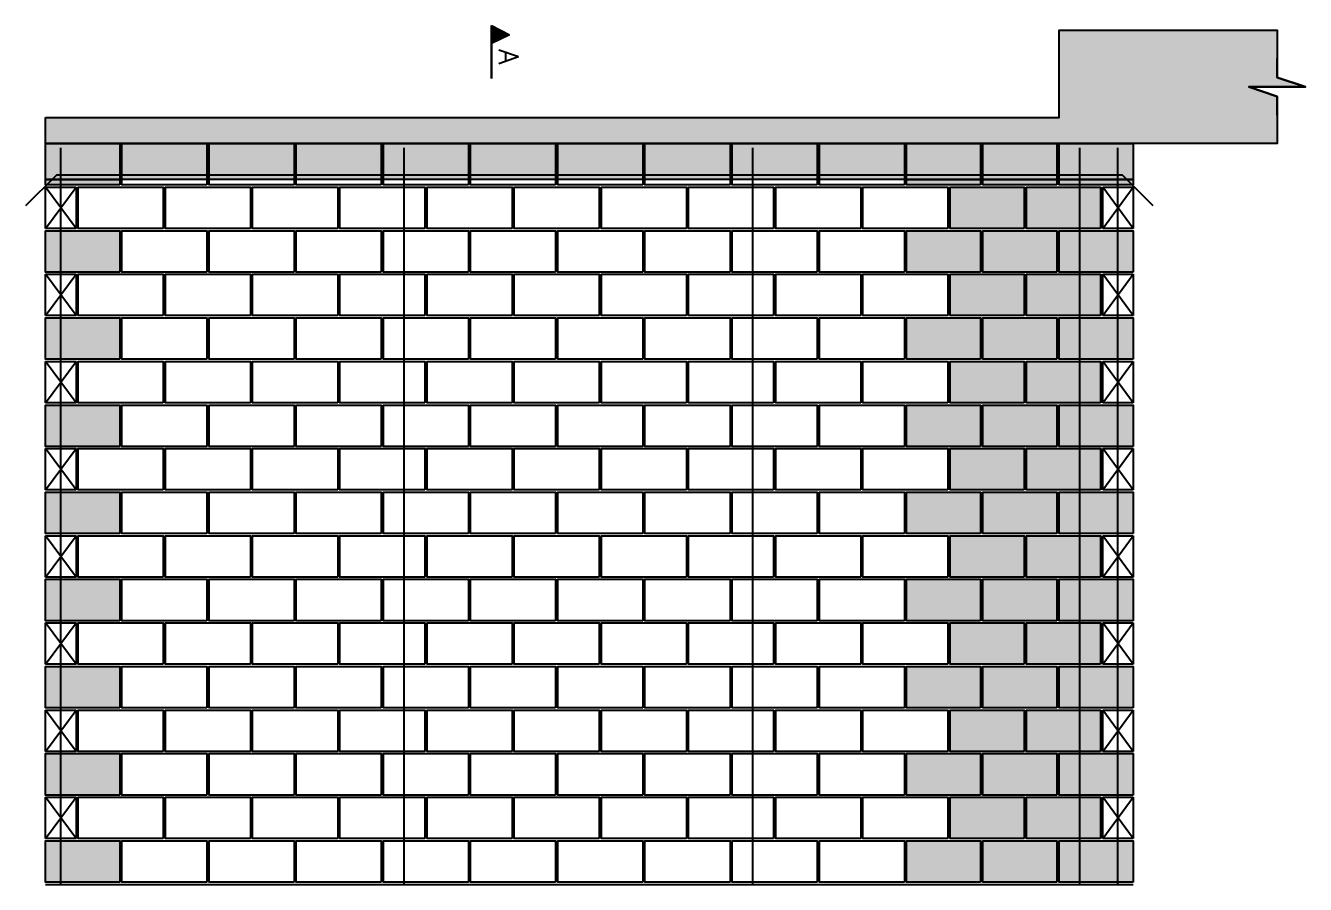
# Model space of a CAD drawing. Extents: x -1.9 to 86, y -1.5 to 61.
# Drawn here: x 6.9 to 18.65, y 11.42 to 19.3 of the extents above; entities that cross this region are included whole.
import ezdxf

# ---------------------------------------------------------------- set-up
doc = ezdxf.new("R2010")
doc.units = 0
doc.header["$MEASUREMENT"] = 0
for name, color, linetype in [('PENA_01', 1, 'CONTINUOUS'), ('PENA_02', 2, 'CONTINUOUS'), ('PENA_03', 3, 'CONTINUOUS'), ('PENA_05', 5, 'CONTINUOUS'), ('PENA_09', 254, 'CONTINUOUS'), ('PENA_11', 252, 'CONTINUOUS'), ('PENA_21', 100, 'CONTINUOUS')]:
    doc.layers.add(name, color=color, linetype=linetype)
doc.styles.get("Standard").update_dxf_attribs({"font": 'ROMANS.SHX'})

msp = doc.modelspace()

# ---------------------------------------------------------------- linework, layer by layer
at = {"layer": 'PENA_01', "linetype": 'Continuous'}
for p, q in [((7.768, 17.889), (7.088, 17.889)), ((8.568, 17.889), (7.788, 17.889)), ((9.368, 17.889), (8.588, 17.889)), ((10.168, 17.889), (9.388, 17.889)), ((10.968, 17.889), (10.188, 17.889)), ((11.768, 17.889), (10.988, 17.889)), ((12.568, 17.889), (11.788, 17.889)), ((13.368, 17.889), (12.588, 17.889)), ((14.168, 17.889), (13.388, 17.889)), ((14.968, 17.889), (14.188, 17.889)), ((15.668, 17.889), (14.988, 17.889)), ((16.368, 17.889), (15.688, 17.889)), ((17.068, 17.889), (16.388, 17.889))]:
    msp.add_line(p, q, dxfattribs=at)
at = {"layer": 'PENA_02', "linetype": 'Continuous'}
for p, q in [((7.088, 17.439), (7.088, 17.819)), ((7.088, 17.819), (7.368, 17.819)), ((7.368, 17.819), (7.368, 17.439)), ((16.788, 17.439), (16.788, 17.819)), ((16.788, 17.819), (17.068, 17.819)), ((17.068, 17.819), (17.068, 17.439)), ((7.368, 17.439), (7.088, 17.439)), ((17.068, 17.439), (16.788, 17.439)), ((7.088, 16.639), (7.088, 17.019)), ((7.088, 17.019), (7.368, 17.019)), ((7.368, 17.019), (7.368, 16.639)), ((16.788, 16.639), (16.788, 17.019)), ((16.788, 17.019), (17.068, 17.019)), ((17.068, 17.019), (17.068, 16.639)), ((7.368, 16.639), (7.088, 16.639)), ((17.068, 16.639), (16.788, 16.639)), ((7.088, 15.839), (7.088, 16.219)), ((7.088, 16.219), (7.368, 16.219)), ((7.368, 16.219), (7.368, 15.839)), ((16.788, 15.839), (16.788, 16.219)), ((16.788, 16.219), (17.068, 16.219)), ((17.068, 16.219), (17.068, 15.839)), ((7.368, 15.839), (7.088, 15.839)), ((17.068, 15.839), (16.788, 15.839)), ((7.088, 15.039), (7.088, 15.419)), ((7.088, 15.419), (7.368, 15.419)), ((7.368, 15.419), (7.368, 15.039)), ((16.788, 15.039), (16.788, 15.419)), ((16.788, 15.419), (17.068, 15.419)), ((17.068, 15.419), (17.068, 15.039)), ((7.368, 15.039), (7.088, 15.039)), ((17.068, 15.039), (16.788, 15.039)), ((7.088, 14.239), (7.088, 14.619)), ((7.088, 14.619), (7.368, 14.619)), ((7.368, 14.619), (7.368, 14.239)), ((16.788, 14.239), (16.788, 14.619)), ((16.788, 14.619), (17.068, 14.619)), ((17.068, 14.619), (17.068, 14.239)), ((7.368, 14.239), (7.088, 14.239)), ((17.068, 14.239), (16.788, 14.239)), ((7.088, 13.439), (7.088, 13.819)), ((7.088, 13.819), (7.368, 13.819)), ((7.368, 13.819), (7.368, 13.439)), ((16.788, 13.439), (16.788, 13.819)), ((16.788, 13.819), (17.068, 13.819)), ((17.068, 13.819), (17.068, 13.439)), ((7.368, 13.439), (7.088, 13.439)), ((17.068, 13.439), (16.788, 13.439)), ((7.088, 12.639), (7.088, 13.019)), ((7.088, 13.019), (7.368, 13.019)), ((7.368, 13.019), (7.368, 12.639)), ((16.788, 12.639), (16.788, 13.019)), ((16.788, 13.019), (17.068, 13.019)), ((17.068, 13.019), (17.068, 12.639)), ((7.368, 12.639), (7.088, 12.639)), ((17.068, 12.639), (16.788, 12.639)), ((7.088, 11.839), (7.088, 12.219)), ((7.088, 12.219), (7.368, 12.219)), ((7.368, 12.219), (7.368, 11.839)), ((16.788, 11.839), (16.788, 12.219)), ((16.788, 12.219), (17.068, 12.219)), ((17.068, 12.219), (17.068, 11.839)), ((7.368, 11.839), (7.088, 11.839)), ((17.068, 11.839), (16.788, 11.839)), ((7.087, 11.419), (17.068, 11.419))]:
    msp.add_line(p, q, dxfattribs=at)
for points in [[(7.088, 18.459), (16.388, 18.459), (16.388, 19.259), (18.388, 19.259), (18.388, 18.825), (18.648, 18.739), (18.128, 18.739), (18.388, 18.652), (18.388, 18.219), (7.088, 18.219), (7.088, 18.459)], [(18.388, 18.479), (18.388, 18.652), (18.128, 18.739), (18.648, 18.739), (18.388, 18.825), (18.388, 18.999)], [(7.768, 17.839), (7.088, 17.839), (7.088, 18.219), (7.768, 18.219), (7.768, 17.839)], [(8.568, 17.839), (7.788, 17.839), (7.788, 18.219), (8.568, 18.219), (8.568, 17.839)], [(9.368, 17.839), (8.588, 17.839), (8.588, 18.219), (9.368, 18.219), (9.368, 17.839)], [(10.168, 17.839), (9.388, 17.839), (9.388, 18.219), (10.168, 18.219), (10.168, 17.839)], [(10.968, 17.839), (10.188, 17.839), (10.188, 18.219), (10.968, 18.219), (10.968, 17.839)], [(11.768, 17.839), (10.988, 17.839), (10.988, 18.219), (11.768, 18.219), (11.768, 17.839)], [(12.568, 17.839), (11.788, 17.839), (11.788, 18.219), (12.568, 18.219), (12.568, 17.839)], [(13.368, 17.839), (12.588, 17.839), (12.588, 18.219), (13.368, 18.219), (13.368, 17.839)], [(14.168, 17.839), (13.388, 17.839), (13.388, 18.219), (14.168, 18.219), (14.168, 17.839)], [(14.968, 17.839), (14.188, 17.839), (14.188, 18.219), (14.968, 18.219), (14.968, 17.839)], [(15.668, 17.839), (14.988, 17.839), (14.988, 18.219), (15.668, 18.219), (15.668, 17.839)], [(16.368, 17.839), (15.688, 17.839), (15.688, 18.219), (16.368, 18.219), (16.368, 17.839)], [(17.068, 17.839), (16.388, 17.839), (16.388, 18.219), (17.068, 18.219), (17.068, 17.839)], [(8.168, 17.439), (7.388, 17.439), (7.388, 17.819), (8.168, 17.819), (8.168, 17.439)], [(8.968, 17.439), (8.188, 17.439), (8.188, 17.819), (8.968, 17.819), (8.968, 17.439)], [(9.768, 17.439), (8.988, 17.439), (8.988, 17.819), (9.768, 17.819), (9.768, 17.439)], [(10.568, 17.439), (9.788, 17.439), (9.788, 17.819), (10.568, 17.819), (10.568, 17.439)], [(11.368, 17.439), (10.588, 17.439), (10.588, 17.819), (11.368, 17.819), (11.368, 17.439)], [(12.168, 17.439), (11.388, 17.439), (11.388, 17.819), (12.168, 17.819), (12.168, 17.439)], [(12.968, 17.439), (12.188, 17.439), (12.188, 17.819), (12.968, 17.819), (12.968, 17.439)], [(13.768, 17.439), (12.988, 17.439), (12.988, 17.819), (13.768, 17.819), (13.768, 17.439)], [(14.568, 17.439), (13.788, 17.439), (13.788, 17.819), (14.568, 17.819), (14.568, 17.439)], [(15.368, 17.439), (14.588, 17.439), (14.588, 17.819), (15.368, 17.819), (15.368, 17.439)], [(16.068, 17.439), (15.388, 17.439), (15.388, 17.819), (16.068, 17.819), (16.068, 17.439)], [(16.768, 17.439), (16.088, 17.439), (16.088, 17.819), (16.768, 17.819), (16.768, 17.439)], [(7.768, 17.039), (7.088, 17.039), (7.088, 17.419), (7.768, 17.419), (7.768, 17.039)], [(8.568, 17.039), (7.788, 17.039), (7.788, 17.419), (8.568, 17.419), (8.568, 17.039)], [(9.368, 17.039), (8.588, 17.039), (8.588, 17.419), (9.368, 17.419), (9.368, 17.039)], [(10.168, 17.039), (9.388, 17.039), (9.388, 17.419), (10.168, 17.419), (10.168, 17.039)], [(10.968, 17.039), (10.188, 17.039), (10.188, 17.419), (10.968, 17.419), (10.968, 17.039)], [(11.768, 17.039), (10.988, 17.039), (10.988, 17.419), (11.768, 17.419), (11.768, 17.039)], [(12.568, 17.039), (11.788, 17.039), (11.788, 17.419), (12.568, 17.419), (12.568, 17.039)], [(13.368, 17.039), (12.588, 17.039), (12.588, 17.419), (13.368, 17.419), (13.368, 17.039)], [(14.168, 17.039), (13.388, 17.039), (13.388, 17.419), (14.168, 17.419), (14.168, 17.039)], [(14.968, 17.039), (14.188, 17.039), (14.188, 17.419), (14.968, 17.419), (14.968, 17.039)], [(15.668, 17.039), (14.988, 17.039), (14.988, 17.419), (15.668, 17.419), (15.668, 17.039)], [(16.368, 17.039), (15.688, 17.039), (15.688, 17.419), (16.368, 17.419), (16.368, 17.039)], [(17.068, 17.039), (16.388, 17.039), (16.388, 17.419), (17.068, 17.419), (17.068, 17.039)], [(8.168, 16.639), (7.388, 16.639), (7.388, 17.019), (8.168, 17.019), (8.168, 16.639)], [(8.968, 16.639), (8.188, 16.639), (8.188, 17.019), (8.968, 17.019), (8.968, 16.639)], [(9.768, 16.639), (8.988, 16.639), (8.988, 17.019), (9.768, 17.019), (9.768, 16.639)], [(10.568, 16.639), (9.788, 16.639), (9.788, 17.019), (10.568, 17.019), (10.568, 16.639)], [(11.368, 16.639), (10.588, 16.639), (10.588, 17.019), (11.368, 17.019), (11.368, 16.639)], [(12.168, 16.639), (11.388, 16.639), (11.388, 17.019), (12.168, 17.019), (12.168, 16.639)], [(12.968, 16.639), (12.188, 16.639), (12.188, 17.019), (12.968, 17.019), (12.968, 16.639)], [(13.768, 16.639), (12.988, 16.639), (12.988, 17.019), (13.768, 17.019), (13.768, 16.639)], [(14.568, 16.639), (13.788, 16.639), (13.788, 17.019), (14.568, 17.019), (14.568, 16.639)], [(15.368, 16.639), (14.588, 16.639), (14.588, 17.019), (15.368, 17.019), (15.368, 16.639)], [(16.068, 16.639), (15.388, 16.639), (15.388, 17.019), (16.068, 17.019), (16.068, 16.639)], [(16.768, 16.639), (16.088, 16.639), (16.088, 17.019), (16.768, 17.019), (16.768, 16.639)], [(7.768, 16.239), (7.088, 16.239), (7.088, 16.619), (7.768, 16.619), (7.768, 16.239)], [(8.568, 16.239), (7.788, 16.239), (7.788, 16.619), (8.568, 16.619), (8.568, 16.239)], [(9.368, 16.239), (8.588, 16.239), (8.588, 16.619), (9.368, 16.619), (9.368, 16.239)], [(10.168, 16.239), (9.388, 16.239), (9.388, 16.619), (10.168, 16.619), (10.168, 16.239)], [(10.968, 16.239), (10.188, 16.239), (10.188, 16.619), (10.968, 16.619), (10.968, 16.239)], [(11.768, 16.239), (10.988, 16.239), (10.988, 16.619), (11.768, 16.619), (11.768, 16.239)], [(12.568, 16.239), (11.788, 16.239), (11.788, 16.619), (12.568, 16.619), (12.568, 16.239)], [(13.368, 16.239), (12.588, 16.239), (12.588, 16.619), (13.368, 16.619), (13.368, 16.239)], [(14.168, 16.239), (13.388, 16.239), (13.388, 16.619), (14.168, 16.619), (14.168, 16.239)], [(14.968, 16.239), (14.188, 16.239), (14.188, 16.619), (14.968, 16.619), (14.968, 16.239)], [(15.668, 16.239), (14.988, 16.239), (14.988, 16.619), (15.668, 16.619), (15.668, 16.239)], [(16.368, 16.239), (15.688, 16.239), (15.688, 16.619), (16.368, 16.619), (16.368, 16.239)], [(17.068, 16.239), (16.388, 16.239), (16.388, 16.619), (17.068, 16.619), (17.068, 16.239)], [(8.168, 15.839), (7.388, 15.839), (7.388, 16.219), (8.168, 16.219), (8.168, 15.839)], [(8.968, 15.839), (8.188, 15.839), (8.188, 16.219), (8.968, 16.219), (8.968, 15.839)], [(9.768, 15.839), (8.988, 15.839), (8.988, 16.219), (9.768, 16.219), (9.768, 15.839)], [(10.568, 15.839), (9.788, 15.839), (9.788, 16.219), (10.568, 16.219), (10.568, 15.839)], [(11.368, 15.839), (10.588, 15.839), (10.588, 16.219), (11.368, 16.219), (11.368, 15.839)], [(12.168, 15.839), (11.388, 15.839), (11.388, 16.219), (12.168, 16.219), (12.168, 15.839)], [(12.968, 15.839), (12.188, 15.839), (12.188, 16.219), (12.968, 16.219), (12.968, 15.839)], [(13.768, 15.839), (12.988, 15.839), (12.988, 16.219), (13.768, 16.219), (13.768, 15.839)], [(14.568, 15.839), (13.788, 15.839), (13.788, 16.219), (14.568, 16.219), (14.568, 15.839)], [(15.368, 15.839), (14.588, 15.839), (14.588, 16.219), (15.368, 16.219), (15.368, 15.839)], [(16.068, 15.839), (15.388, 15.839), (15.388, 16.219), (16.068, 16.219), (16.068, 15.839)], [(16.768, 15.839), (16.088, 15.839), (16.088, 16.219), (16.768, 16.219), (16.768, 15.839)], [(7.768, 15.439), (7.088, 15.439), (7.088, 15.819), (7.768, 15.819), (7.768, 15.439)], [(8.568, 15.439), (7.788, 15.439), (7.788, 15.819), (8.568, 15.819), (8.568, 15.439)], [(9.368, 15.439), (8.588, 15.439), (8.588, 15.819), (9.368, 15.819), (9.368, 15.439)], [(10.168, 15.439), (9.388, 15.439), (9.388, 15.819), (10.168, 15.819), (10.168, 15.439)], [(10.968, 15.439), (10.188, 15.439), (10.188, 15.819), (10.968, 15.819), (10.968, 15.439)], [(11.768, 15.439), (10.988, 15.439), (10.988, 15.819), (11.768, 15.819), (11.768, 15.439)], [(12.568, 15.439), (11.788, 15.439), (11.788, 15.819), (12.568, 15.819), (12.568, 15.439)], [(13.368, 15.439), (12.588, 15.439), (12.588, 15.819), (13.368, 15.819), (13.368, 15.439)], [(14.168, 15.439), (13.388, 15.439), (13.388, 15.819), (14.168, 15.819), (14.168, 15.439)], [(14.968, 15.439), (14.188, 15.439), (14.188, 15.819), (14.968, 15.819), (14.968, 15.439)], [(15.668, 15.439), (14.988, 15.439), (14.988, 15.819), (15.668, 15.819), (15.668, 15.439)], [(16.368, 15.439), (15.688, 15.439), (15.688, 15.819), (16.368, 15.819), (16.368, 15.439)], [(17.068, 15.439), (16.388, 15.439), (16.388, 15.819), (17.068, 15.819), (17.068, 15.439)], [(8.168, 15.039), (7.388, 15.039), (7.388, 15.419), (8.168, 15.419), (8.168, 15.039)], [(8.968, 15.039), (8.188, 15.039), (8.188, 15.419), (8.968, 15.419), (8.968, 15.039)], [(9.768, 15.039), (8.988, 15.039), (8.988, 15.419), (9.768, 15.419), (9.768, 15.039)], [(10.568, 15.039), (9.788, 15.039), (9.788, 15.419), (10.568, 15.419), (10.568, 15.039)], [(11.368, 15.039), (10.588, 15.039), (10.588, 15.419), (11.368, 15.419), (11.368, 15.039)], [(12.168, 15.039), (11.388, 15.039), (11.388, 15.419), (12.168, 15.419), (12.168, 15.039)], [(12.968, 15.039), (12.188, 15.039), (12.188, 15.419), (12.968, 15.419), (12.968, 15.039)], [(13.768, 15.039), (12.988, 15.039), (12.988, 15.419), (13.768, 15.419), (13.768, 15.039)], [(14.568, 15.039), (13.788, 15.039), (13.788, 15.419), (14.568, 15.419), (14.568, 15.039)], [(15.368, 15.039), (14.588, 15.039), (14.588, 15.419), (15.368, 15.419), (15.368, 15.039)], [(16.068, 15.039), (15.388, 15.039), (15.388, 15.419), (16.068, 15.419), (16.068, 15.039)], [(16.768, 15.039), (16.088, 15.039), (16.088, 15.419), (16.768, 15.419), (16.768, 15.039)], [(7.768, 14.639), (7.088, 14.639), (7.088, 15.019), (7.768, 15.019), (7.768, 14.639)], [(8.568, 14.639), (7.788, 14.639), (7.788, 15.019), (8.568, 15.019), (8.568, 14.639)], [(9.368, 14.639), (8.588, 14.639), (8.588, 15.019), (9.368, 15.019), (9.368, 14.639)], [(10.168, 14.639), (9.388, 14.639), (9.388, 15.019), (10.168, 15.019), (10.168, 14.639)], [(10.968, 14.639), (10.188, 14.639), (10.188, 15.019), (10.968, 15.019), (10.968, 14.639)], [(11.768, 14.639), (10.988, 14.639), (10.988, 15.019), (11.768, 15.019), (11.768, 14.639)], [(12.568, 14.639), (11.788, 14.639), (11.788, 15.019), (12.568, 15.019), (12.568, 14.639)], [(13.368, 14.639), (12.588, 14.639), (12.588, 15.019), (13.368, 15.019), (13.368, 14.639)], [(14.168, 14.639), (13.388, 14.639), (13.388, 15.019), (14.168, 15.019), (14.168, 14.639)], [(14.968, 14.639), (14.188, 14.639), (14.188, 15.019), (14.968, 15.019), (14.968, 14.639)], [(15.668, 14.639), (14.988, 14.639), (14.988, 15.019), (15.668, 15.019), (15.668, 14.639)], [(16.368, 14.639), (15.688, 14.639), (15.688, 15.019), (16.368, 15.019), (16.368, 14.639)], [(17.068, 14.639), (16.388, 14.639), (16.388, 15.019), (17.068, 15.019), (17.068, 14.639)], [(8.168, 14.239), (7.388, 14.239), (7.388, 14.619), (8.168, 14.619), (8.168, 14.239)], [(8.968, 14.239), (8.188, 14.239), (8.188, 14.619), (8.968, 14.619), (8.968, 14.239)], [(9.768, 14.239), (8.988, 14.239), (8.988, 14.619), (9.768, 14.619), (9.768, 14.239)], [(10.568, 14.239), (9.788, 14.239), (9.788, 14.619), (10.568, 14.619), (10.568, 14.239)], [(11.368, 14.239), (10.588, 14.239), (10.588, 14.619), (11.368, 14.619), (11.368, 14.239)], [(12.168, 14.239), (11.388, 14.239), (11.388, 14.619), (12.168, 14.619), (12.168, 14.239)], [(12.968, 14.239), (12.188, 14.239), (12.188, 14.619), (12.968, 14.619), (12.968, 14.239)], [(13.768, 14.239), (12.988, 14.239), (12.988, 14.619), (13.768, 14.619), (13.768, 14.239)], [(14.568, 14.239), (13.788, 14.239), (13.788, 14.619), (14.568, 14.619), (14.568, 14.239)], [(15.368, 14.239), (14.588, 14.239), (14.588, 14.619), (15.368, 14.619), (15.368, 14.239)], [(16.068, 14.239), (15.388, 14.239), (15.388, 14.619), (16.068, 14.619), (16.068, 14.239)], [(16.768, 14.239), (16.088, 14.239), (16.088, 14.619), (16.768, 14.619), (16.768, 14.239)], [(7.768, 13.839), (7.088, 13.839), (7.088, 14.219), (7.768, 14.219), (7.768, 13.839)], [(8.568, 13.839), (7.788, 13.839), (7.788, 14.219), (8.568, 14.219), (8.568, 13.839)], [(9.368, 13.839), (8.588, 13.839), (8.588, 14.219), (9.368, 14.219), (9.368, 13.839)], [(10.168, 13.839), (9.388, 13.839), (9.388, 14.219), (10.168, 14.219), (10.168, 13.839)], [(10.968, 13.839), (10.188, 13.839), (10.188, 14.219), (10.968, 14.219), (10.968, 13.839)], [(11.768, 13.839), (10.988, 13.839), (10.988, 14.219), (11.768, 14.219), (11.768, 13.839)], [(12.568, 13.839), (11.788, 13.839), (11.788, 14.219), (12.568, 14.219), (12.568, 13.839)], [(13.368, 13.839), (12.588, 13.839), (12.588, 14.219), (13.368, 14.219), (13.368, 13.839)], [(14.168, 13.839), (13.388, 13.839), (13.388, 14.219), (14.168, 14.219), (14.168, 13.839)], [(14.968, 13.839), (14.188, 13.839), (14.188, 14.219), (14.968, 14.219), (14.968, 13.839)], [(15.668, 13.839), (14.988, 13.839), (14.988, 14.219), (15.668, 14.219), (15.668, 13.839)], [(16.368, 13.839), (15.688, 13.839), (15.688, 14.219), (16.368, 14.219), (16.368, 13.839)], [(17.068, 13.839), (16.388, 13.839), (16.388, 14.219), (17.068, 14.219), (17.068, 13.839)], [(8.168, 13.439), (7.388, 13.439), (7.388, 13.819), (8.168, 13.819), (8.168, 13.439)], [(8.968, 13.439), (8.188, 13.439), (8.188, 13.819), (8.968, 13.819), (8.968, 13.439)], [(9.768, 13.439), (8.988, 13.439), (8.988, 13.819), (9.768, 13.819), (9.768, 13.439)], [(10.568, 13.439), (9.788, 13.439), (9.788, 13.819), (10.568, 13.819), (10.568, 13.439)], [(11.368, 13.439), (10.588, 13.439), (10.588, 13.819), (11.368, 13.819), (11.368, 13.439)], [(12.168, 13.439), (11.388, 13.439), (11.388, 13.819), (12.168, 13.819), (12.168, 13.439)], [(12.968, 13.439), (12.188, 13.439), (12.188, 13.819), (12.968, 13.819), (12.968, 13.439)], [(13.768, 13.439), (12.988, 13.439), (12.988, 13.819), (13.768, 13.819), (13.768, 13.439)], [(14.568, 13.439), (13.788, 13.439), (13.788, 13.819), (14.568, 13.819), (14.568, 13.439)], [(15.368, 13.439), (14.588, 13.439), (14.588, 13.819), (15.368, 13.819), (15.368, 13.439)], [(16.068, 13.439), (15.388, 13.439), (15.388, 13.819), (16.068, 13.819), (16.068, 13.439)], [(16.768, 13.439), (16.088, 13.439), (16.088, 13.819), (16.768, 13.819), (16.768, 13.439)], [(7.768, 13.039), (7.088, 13.039), (7.088, 13.419), (7.768, 13.419), (7.768, 13.039)], [(8.568, 13.039), (7.788, 13.039), (7.788, 13.419), (8.568, 13.419), (8.568, 13.039)], [(9.368, 13.039), (8.588, 13.039), (8.588, 13.419), (9.368, 13.419), (9.368, 13.039)], [(10.168, 13.039), (9.388, 13.039), (9.388, 13.419), (10.168, 13.419), (10.168, 13.039)], [(10.968, 13.039), (10.188, 13.039), (10.188, 13.419), (10.968, 13.419), (10.968, 13.039)], [(11.768, 13.039), (10.988, 13.039), (10.988, 13.419), (11.768, 13.419), (11.768, 13.039)], [(12.568, 13.039), (11.788, 13.039), (11.788, 13.419), (12.568, 13.419), (12.568, 13.039)], [(13.368, 13.039), (12.588, 13.039), (12.588, 13.419), (13.368, 13.419), (13.368, 13.039)], [(14.168, 13.039), (13.388, 13.039), (13.388, 13.419), (14.168, 13.419), (14.168, 13.039)], [(14.968, 13.039), (14.188, 13.039), (14.188, 13.419), (14.968, 13.419), (14.968, 13.039)], [(15.668, 13.039), (14.988, 13.039), (14.988, 13.419), (15.668, 13.419), (15.668, 13.039)], [(16.368, 13.039), (15.688, 13.039), (15.688, 13.419), (16.368, 13.419), (16.368, 13.039)], [(17.068, 13.039), (16.388, 13.039), (16.388, 13.419), (17.068, 13.419), (17.068, 13.039)], [(8.168, 12.639), (7.388, 12.639), (7.388, 13.019), (8.168, 13.019), (8.168, 12.639)], [(8.968, 12.639), (8.188, 12.639), (8.188, 13.019), (8.968, 13.019), (8.968, 12.639)], [(9.768, 12.639), (8.988, 12.639), (8.988, 13.019), (9.768, 13.019), (9.768, 12.639)], [(10.568, 12.639), (9.788, 12.639), (9.788, 13.019), (10.568, 13.019), (10.568, 12.639)], [(11.368, 12.639), (10.588, 12.639), (10.588, 13.019), (11.368, 13.019), (11.368, 12.639)], [(12.168, 12.639), (11.388, 12.639), (11.388, 13.019), (12.168, 13.019), (12.168, 12.639)], [(12.968, 12.639), (12.188, 12.639), (12.188, 13.019), (12.968, 13.019), (12.968, 12.639)], [(13.768, 12.639), (12.988, 12.639), (12.988, 13.019), (13.768, 13.019), (13.768, 12.639)], [(14.568, 12.639), (13.788, 12.639), (13.788, 13.019), (14.568, 13.019), (14.568, 12.639)], [(15.368, 12.639), (14.588, 12.639), (14.588, 13.019), (15.368, 13.019), (15.368, 12.639)], [(16.068, 12.639), (15.388, 12.639), (15.388, 13.019), (16.068, 13.019), (16.068, 12.639)], [(16.768, 12.639), (16.088, 12.639), (16.088, 13.019), (16.768, 13.019), (16.768, 12.639)], [(7.768, 12.239), (7.088, 12.239), (7.088, 12.619), (7.768, 12.619), (7.768, 12.239)], [(8.568, 12.239), (7.788, 12.239), (7.788, 12.619), (8.568, 12.619), (8.568, 12.239)], [(9.368, 12.239), (8.588, 12.239), (8.588, 12.619), (9.368, 12.619), (9.368, 12.239)], [(10.168, 12.239), (9.388, 12.239), (9.388, 12.619), (10.168, 12.619), (10.168, 12.239)], [(10.968, 12.239), (10.188, 12.239), (10.188, 12.619), (10.968, 12.619), (10.968, 12.239)], [(11.768, 12.239), (10.988, 12.239), (10.988, 12.619), (11.768, 12.619), (11.768, 12.239)], [(12.568, 12.239), (11.788, 12.239), (11.788, 12.619), (12.568, 12.619), (12.568, 12.239)], [(13.368, 12.239), (12.588, 12.239), (12.588, 12.619), (13.368, 12.619), (13.368, 12.239)], [(14.168, 12.239), (13.388, 12.239), (13.388, 12.619), (14.168, 12.619), (14.168, 12.239)], [(14.968, 12.239), (14.188, 12.239), (14.188, 12.619), (14.968, 12.619), (14.968, 12.239)], [(15.668, 12.239), (14.988, 12.239), (14.988, 12.619), (15.668, 12.619), (15.668, 12.239)], [(16.368, 12.239), (15.688, 12.239), (15.688, 12.619), (16.368, 12.619), (16.368, 12.239)], [(17.068, 12.239), (16.388, 12.239), (16.388, 12.619), (17.068, 12.619), (17.068, 12.239)], [(8.168, 11.839), (7.388, 11.839), (7.388, 12.219), (8.168, 12.219), (8.168, 11.839)], [(8.968, 11.839), (8.188, 11.839), (8.188, 12.219), (8.968, 12.219), (8.968, 11.839)], [(9.768, 11.839), (8.988, 11.839), (8.988, 12.219), (9.768, 12.219), (9.768, 11.839)], [(10.568, 11.839), (9.788, 11.839), (9.788, 12.219), (10.568, 12.219), (10.568, 11.839)], [(11.368, 11.839), (10.588, 11.839), (10.588, 12.219), (11.368, 12.219), (11.368, 11.839)], [(12.168, 11.839), (11.388, 11.839), (11.388, 12.219), (12.168, 12.219), (12.168, 11.839)], [(12.968, 11.839), (12.188, 11.839), (12.188, 12.219), (12.968, 12.219), (12.968, 11.839)], [(13.768, 11.839), (12.988, 11.839), (12.988, 12.219), (13.768, 12.219), (13.768, 11.839)], [(14.568, 11.839), (13.788, 11.839), (13.788, 12.219), (14.568, 12.219), (14.568, 11.839)], [(15.368, 11.839), (14.588, 11.839), (14.588, 12.219), (15.368, 12.219), (15.368, 11.839)], [(16.068, 11.839), (15.388, 11.839), (15.388, 12.219), (16.068, 12.219), (16.068, 11.839)], [(16.768, 11.839), (16.088, 11.839), (16.088, 12.219), (16.768, 12.219), (16.768, 11.839)], [(7.768, 11.439), (7.088, 11.439), (7.088, 11.819), (7.768, 11.819), (7.768, 11.439)], [(8.568, 11.439), (7.788, 11.439), (7.788, 11.819), (8.568, 11.819), (8.568, 11.439)], [(9.368, 11.439), (8.588, 11.439), (8.588, 11.819), (9.368, 11.819), (9.368, 11.439)], [(10.168, 11.439), (9.388, 11.439), (9.388, 11.819), (10.168, 11.819), (10.168, 11.439)], [(10.968, 11.439), (10.188, 11.439), (10.188, 11.819), (10.968, 11.819), (10.968, 11.439)], [(11.768, 11.439), (10.988, 11.439), (10.988, 11.819), (11.768, 11.819), (11.768, 11.439)], [(12.568, 11.439), (11.788, 11.439), (11.788, 11.819), (12.568, 11.819), (12.568, 11.439)], [(13.368, 11.439), (12.588, 11.439), (12.588, 11.819), (13.368, 11.819), (13.368, 11.439)], [(14.168, 11.439), (13.388, 11.439), (13.388, 11.819), (14.168, 11.819), (14.168, 11.439)], [(14.968, 11.439), (14.188, 11.439), (14.188, 11.819), (14.968, 11.819), (14.968, 11.439)], [(15.668, 11.439), (14.988, 11.439), (14.988, 11.819), (15.668, 11.819), (15.668, 11.439)], [(16.368, 11.439), (15.688, 11.439), (15.688, 11.819), (16.368, 11.819), (16.368, 11.439)], [(17.068, 11.439), (16.388, 11.439), (16.388, 11.819), (17.068, 11.819), (17.068, 11.439)]]:
    msp.add_lwpolyline(points, dxfattribs=at)
at = {"layer": 'PENA_03', "linetype": 'Continuous'}
for p, q in [((11.18, 18.815), (11.18, 19.301)), ((11.18, 19.301), (11.346, 19.218)), ((11.18, 19.3), (11.18, 19.137)), ((11.18, 19.3), (11.344, 19.218)), ((11.193, 19.295), (11.193, 19.142)), ((11.205, 19.289), (11.205, 19.148)), ((11.218, 19.282), (11.218, 19.155)), ((11.231, 19.276), (11.231, 19.161)), ((11.244, 19.27), (11.244, 19.167)), ((11.256, 19.263), (11.256, 19.174)), ((11.344, 19.218), (11.18, 19.137)), ((11.346, 19.218), (11.18, 19.136)), ((11.269, 19.257), (11.269, 19.18)), ((11.282, 19.25), (11.282, 19.187)), ((11.295, 19.244), (11.295, 19.193)), ((11.307, 19.238), (11.307, 19.199)), ((11.32, 19.231), (11.32, 19.206)), ((11.333, 19.225), (11.333, 19.212)), ((11.18, 19.136), (11.18, 18.815)), ((7.368, 17.439), (7.088, 17.819)), ((7.088, 17.439), (7.368, 17.819)), ((17.068, 17.439), (16.788, 17.819)), ((16.788, 17.439), (17.068, 17.819)), ((7.368, 16.639), (7.088, 17.019)), ((7.088, 16.639), (7.368, 17.019)), ((17.068, 16.639), (16.788, 17.019)), ((16.788, 16.639), (17.068, 17.019)), ((7.368, 15.839), (7.088, 16.219)), ((7.088, 15.839), (7.368, 16.219)), ((17.068, 15.839), (16.788, 16.219)), ((16.788, 15.839), (17.068, 16.219)), ((7.368, 15.039), (7.088, 15.419)), ((7.088, 15.039), (7.368, 15.419)), ((17.068, 15.039), (16.788, 15.419)), ((16.788, 15.039), (17.068, 15.419)), ((7.368, 14.239), (7.088, 14.619)), ((7.088, 14.239), (7.368, 14.619)), ((17.068, 14.239), (16.788, 14.619)), ((16.788, 14.239), (17.068, 14.619)), ((7.368, 13.439), (7.088, 13.819)), ((7.088, 13.439), (7.368, 13.819)), ((17.068, 13.439), (16.788, 13.819)), ((16.788, 13.439), (17.068, 13.819)), ((7.368, 12.639), (7.088, 13.019)), ((7.088, 12.639), (7.368, 13.019)), ((17.068, 12.639), (16.788, 13.019)), ((16.788, 12.639), (17.068, 13.019)), ((7.368, 11.839), (7.088, 12.219)), ((7.088, 11.839), (7.368, 12.219)), ((17.068, 11.839), (16.788, 12.219)), ((16.788, 11.839), (17.068, 12.219))]:
    msp.add_line(p, q, dxfattribs=at)
at = {"layer": 'PENA_05', "linetype": 'Continuous'}
for p, q in [((7.228, 11.419), (7.228, 18.179)), ((10.378, 11.419), (10.378, 18.179)), ((13.578, 11.419), (13.578, 18.179)), ((16.578, 11.419), (16.578, 18.179)), ((16.928, 11.419), (16.928, 18.179)), ((7.187, 17.929), (6.904, 17.646)), ((16.968, 17.929), (7.187, 17.929)), ((17.251, 17.646), (16.968, 17.929))]:
    msp.add_line(p, q, dxfattribs=at)
at = {"layer": 'PENA_09', "linetype": 'Continuous'}
for points in [[(7.768, 17.889), (7.088, 17.889), (7.088, 18.219), (7.768, 18.219), (7.768, 17.889)], [(8.568, 17.889), (7.788, 17.889), (7.788, 18.219), (8.568, 18.219), (8.568, 17.889)], [(9.368, 17.889), (8.588, 17.889), (8.588, 18.219), (9.368, 18.219), (9.368, 17.889)], [(10.168, 17.889), (9.388, 17.889), (9.388, 18.219), (10.168, 18.219), (10.168, 17.889)], [(10.968, 17.889), (10.188, 17.889), (10.188, 18.219), (10.968, 18.219), (10.968, 17.889)], [(11.768, 17.889), (10.988, 17.889), (10.988, 18.219), (11.768, 18.219), (11.768, 17.889)], [(12.568, 17.889), (11.788, 17.889), (11.788, 18.219), (12.568, 18.219), (12.568, 17.889)], [(13.368, 17.889), (12.588, 17.889), (12.588, 18.219), (13.368, 18.219), (13.368, 17.889)], [(14.168, 17.889), (13.388, 17.889), (13.388, 18.219), (14.168, 18.219), (14.168, 17.889)], [(14.968, 17.889), (14.188, 17.889), (14.188, 18.219), (14.968, 18.219), (14.968, 17.889)], [(15.668, 17.889), (14.988, 17.889), (14.988, 18.219), (15.668, 18.219), (15.668, 17.889)], [(16.368, 17.889), (15.688, 17.889), (15.688, 18.219), (16.368, 18.219), (16.368, 17.889)], [(17.068, 17.889), (16.388, 17.889), (16.388, 18.219), (17.068, 18.219), (17.068, 17.889)]]:
    msp.add_lwpolyline(points, dxfattribs=at)
for points in [[(7.768, 17.889), (7.088, 17.889), (7.088, 18.219)], [(7.768, 17.889), (7.088, 18.219), (7.768, 18.219)], [(7.768, 17.889), (7.768, 18.219), (7.768, 17.889)], [(8.568, 17.889), (7.788, 17.889), (7.788, 18.219)], [(8.568, 17.889), (7.788, 18.219), (8.568, 18.219)], [(8.568, 17.889), (8.568, 18.219), (8.568, 17.889)], [(9.368, 17.889), (8.588, 17.889), (8.588, 18.219)], [(9.368, 17.889), (8.588, 18.219), (9.368, 18.219)], [(9.368, 17.889), (9.368, 18.219), (9.368, 17.889)], [(10.168, 17.889), (9.388, 17.889), (9.388, 18.219)], [(10.168, 17.889), (9.388, 18.219), (10.168, 18.219)], [(10.168, 17.889), (10.168, 18.219), (10.168, 17.889)], [(10.968, 17.889), (10.188, 17.889), (10.188, 18.219)], [(10.968, 17.889), (10.188, 18.219), (10.968, 18.219)], [(10.968, 17.889), (10.968, 18.219), (10.968, 17.889)], [(11.768, 17.889), (10.988, 17.889), (10.988, 18.219)], [(11.768, 17.889), (10.988, 18.219), (11.768, 18.219)], [(11.768, 17.889), (11.768, 18.219), (11.768, 17.889)], [(12.568, 17.889), (11.788, 17.889), (11.788, 18.219)], [(12.568, 17.889), (11.788, 18.219), (12.568, 18.219)], [(12.568, 17.889), (12.568, 18.219), (12.568, 17.889)], [(13.368, 17.889), (12.588, 17.889), (12.588, 18.219)], [(13.368, 17.889), (12.588, 18.219), (13.368, 18.219)], [(13.368, 17.889), (13.368, 18.219), (13.368, 17.889)], [(14.168, 17.889), (13.388, 17.889), (13.388, 18.219)], [(14.168, 17.889), (13.388, 18.219), (14.168, 18.219)], [(14.168, 17.889), (14.168, 18.219), (14.168, 17.889)], [(14.968, 17.889), (14.188, 17.889), (14.188, 18.219)], [(14.968, 17.889), (14.188, 18.219), (14.968, 18.219)], [(14.968, 17.889), (14.968, 18.219), (14.968, 17.889)], [(15.668, 17.889), (14.988, 17.889), (14.988, 18.219)], [(15.668, 17.889), (14.988, 18.219), (15.668, 18.219)], [(15.668, 17.889), (15.668, 18.219), (15.668, 17.889)], [(16.368, 17.889), (15.688, 17.889), (15.688, 18.219)], [(16.368, 17.889), (15.688, 18.219), (16.368, 18.219)], [(16.368, 17.889), (16.368, 18.219), (16.368, 17.889)], [(17.068, 17.889), (16.388, 17.889), (16.388, 18.219)], [(17.068, 17.889), (16.388, 18.219), (17.068, 18.219)], [(17.068, 17.889), (17.068, 18.219), (17.068, 17.889)]]:
    msp.add_solid(points, dxfattribs=at)
at = {"layer": 'PENA_11', "linetype": 'Continuous'}
for points in [[(18.128, 18.739), (16.388, 18.459), (18.388, 19.259)], [(18.388, 19.259), (16.388, 18.459), (16.388, 19.259)], [(18.128, 18.739), (18.388, 19.259), (18.388, 18.825)], [(18.128, 18.739), (18.388, 18.825), (18.648, 18.739)], [(18.128, 18.739), (18.388, 18.219), (16.388, 18.459)], [(18.128, 18.739), (18.388, 18.652), (18.388, 18.219)], [(18.388, 18.219), (7.088, 18.219), (7.088, 18.459)], [(18.388, 18.219), (7.088, 18.459), (16.388, 18.459)]]:
    msp.add_solid(points, dxfattribs=at)
at = {"layer": 'PENA_21', "linetype": 'Continuous'}
for points in [[(7.768, 17.839), (7.088, 17.839), (7.088, 17.889), (7.768, 17.889), (7.768, 17.839)], [(15.668, 17.839), (14.988, 17.839), (14.988, 17.889), (15.668, 17.889), (15.668, 17.839)], [(16.368, 17.839), (15.688, 17.839), (15.688, 17.889), (16.368, 17.889), (16.368, 17.839)], [(17.068, 17.839), (16.388, 17.839), (16.388, 17.889), (17.068, 17.889), (17.068, 17.839)], [(16.068, 17.439), (15.388, 17.439), (15.388, 17.819), (16.068, 17.819), (16.068, 17.439)], [(16.768, 17.439), (16.088, 17.439), (16.088, 17.819), (16.768, 17.819), (16.768, 17.439)], [(7.768, 17.039), (7.088, 17.039), (7.088, 17.419), (7.768, 17.419), (7.768, 17.039)], [(15.668, 17.039), (14.988, 17.039), (14.988, 17.419), (15.668, 17.419), (15.668, 17.039)], [(16.368, 17.039), (15.688, 17.039), (15.688, 17.419), (16.368, 17.419), (16.368, 17.039)], [(17.068, 17.039), (16.388, 17.039), (16.388, 17.419), (17.068, 17.419), (17.068, 17.039)], [(16.068, 16.639), (15.388, 16.639), (15.388, 17.019), (16.068, 17.019), (16.068, 16.639)], [(16.768, 16.639), (16.088, 16.639), (16.088, 17.019), (16.768, 17.019), (16.768, 16.639)], [(7.768, 16.239), (7.088, 16.239), (7.088, 16.619), (7.768, 16.619), (7.768, 16.239)], [(15.668, 16.239), (14.988, 16.239), (14.988, 16.619), (15.668, 16.619), (15.668, 16.239)], [(16.368, 16.239), (15.688, 16.239), (15.688, 16.619), (16.368, 16.619), (16.368, 16.239)], [(17.068, 16.239), (16.388, 16.239), (16.388, 16.619), (17.068, 16.619), (17.068, 16.239)], [(16.068, 15.839), (15.388, 15.839), (15.388, 16.219), (16.068, 16.219), (16.068, 15.839)], [(16.768, 15.839), (16.088, 15.839), (16.088, 16.219), (16.768, 16.219), (16.768, 15.839)], [(7.768, 15.439), (7.088, 15.439), (7.088, 15.819), (7.768, 15.819), (7.768, 15.439)], [(15.668, 15.439), (14.988, 15.439), (14.988, 15.819), (15.668, 15.819), (15.668, 15.439)], [(16.368, 15.439), (15.688, 15.439), (15.688, 15.819), (16.368, 15.819), (16.368, 15.439)], [(17.068, 15.439), (16.388, 15.439), (16.388, 15.819), (17.068, 15.819), (17.068, 15.439)], [(16.068, 15.039), (15.388, 15.039), (15.388, 15.419), (16.068, 15.419), (16.068, 15.039)], [(16.768, 15.039), (16.088, 15.039), (16.088, 15.419), (16.768, 15.419), (16.768, 15.039)], [(7.768, 14.639), (7.088, 14.639), (7.088, 15.019), (7.768, 15.019), (7.768, 14.639)], [(15.668, 14.639), (14.988, 14.639), (14.988, 15.019), (15.668, 15.019), (15.668, 14.639)], [(16.368, 14.639), (15.688, 14.639), (15.688, 15.019), (16.368, 15.019), (16.368, 14.639)], [(17.068, 14.639), (16.388, 14.639), (16.388, 15.019), (17.068, 15.019), (17.068, 14.639)], [(16.068, 14.239), (15.388, 14.239), (15.388, 14.619), (16.068, 14.619), (16.068, 14.239)], [(16.768, 14.239), (16.088, 14.239), (16.088, 14.619), (16.768, 14.619), (16.768, 14.239)], [(7.768, 13.839), (7.088, 13.839), (7.088, 14.219), (7.768, 14.219), (7.768, 13.839)], [(15.668, 13.839), (14.988, 13.839), (14.988, 14.219), (15.668, 14.219), (15.668, 13.839)], [(16.368, 13.839), (15.688, 13.839), (15.688, 14.219), (16.368, 14.219), (16.368, 13.839)], [(17.068, 13.839), (16.388, 13.839), (16.388, 14.219), (17.068, 14.219), (17.068, 13.839)], [(16.068, 13.439), (15.388, 13.439), (15.388, 13.819), (16.068, 13.819), (16.068, 13.439)], [(16.768, 13.439), (16.088, 13.439), (16.088, 13.819), (16.768, 13.819), (16.768, 13.439)], [(7.768, 13.039), (7.088, 13.039), (7.088, 13.419), (7.768, 13.419), (7.768, 13.039)], [(15.668, 13.039), (14.988, 13.039), (14.988, 13.419), (15.668, 13.419), (15.668, 13.039)], [(16.368, 13.039), (15.688, 13.039), (15.688, 13.419), (16.368, 13.419), (16.368, 13.039)], [(17.068, 13.039), (16.388, 13.039), (16.388, 13.419), (17.068, 13.419), (17.068, 13.039)], [(16.068, 12.639), (15.388, 12.639), (15.388, 13.019), (16.068, 13.019), (16.068, 12.639)], [(16.768, 12.639), (16.088, 12.639), (16.088, 13.019), (16.768, 13.019), (16.768, 12.639)], [(7.768, 12.239), (7.088, 12.239), (7.088, 12.619), (7.768, 12.619), (7.768, 12.239)], [(15.668, 12.239), (14.988, 12.239), (14.988, 12.619), (15.668, 12.619), (15.668, 12.239)], [(16.368, 12.239), (15.688, 12.239), (15.688, 12.619), (16.368, 12.619), (16.368, 12.239)], [(17.068, 12.239), (16.388, 12.239), (16.388, 12.619), (17.068, 12.619), (17.068, 12.239)], [(16.068, 11.839), (15.388, 11.839), (15.388, 12.219), (16.068, 12.219), (16.068, 11.839)], [(16.768, 11.839), (16.088, 11.839), (16.088, 12.219), (16.768, 12.219), (16.768, 11.839)], [(7.768, 11.439), (7.088, 11.439), (7.088, 11.819), (7.768, 11.819), (7.768, 11.439)], [(15.668, 11.439), (14.988, 11.439), (14.988, 11.819), (15.668, 11.819), (15.668, 11.439)], [(16.368, 11.439), (15.688, 11.439), (15.688, 11.819), (16.368, 11.819), (16.368, 11.439)], [(17.068, 11.439), (16.388, 11.439), (16.388, 11.819), (17.068, 11.819), (17.068, 11.439)]]:
    msp.add_lwpolyline(points, dxfattribs=at)
for points in [[(7.768, 17.839), (7.088, 17.839), (7.088, 17.889)], [(7.768, 17.839), (7.088, 17.889), (7.768, 17.889)], [(7.768, 17.839), (7.768, 17.889), (7.768, 17.839)], [(15.668, 17.839), (14.988, 17.839), (14.988, 17.889)], [(15.668, 17.839), (14.988, 17.889), (15.668, 17.889)], [(15.668, 17.839), (15.668, 17.889), (15.668, 17.839)], [(16.368, 17.839), (15.688, 17.839), (15.688, 17.889)], [(16.368, 17.839), (15.688, 17.889), (16.368, 17.889)], [(16.368, 17.839), (16.368, 17.889), (16.368, 17.839)], [(17.068, 17.839), (16.388, 17.839), (16.388, 17.889)], [(17.068, 17.839), (16.388, 17.889), (17.068, 17.889)], [(17.068, 17.839), (17.068, 17.889), (17.068, 17.839)], [(16.068, 17.439), (15.388, 17.439), (15.388, 17.819)], [(16.068, 17.439), (15.388, 17.819), (16.068, 17.819)], [(16.068, 17.439), (16.068, 17.819), (16.068, 17.439)], [(16.768, 17.439), (16.088, 17.439), (16.088, 17.819)], [(16.768, 17.439), (16.088, 17.819), (16.768, 17.819)], [(16.768, 17.439), (16.768, 17.819), (16.768, 17.439)], [(7.768, 17.039), (7.088, 17.039), (7.088, 17.419)], [(7.768, 17.039), (7.088, 17.419), (7.768, 17.419)], [(7.768, 17.039), (7.768, 17.419), (7.768, 17.039)], [(15.668, 17.039), (14.988, 17.039), (14.988, 17.419)], [(15.668, 17.039), (14.988, 17.419), (15.668, 17.419)], [(15.668, 17.039), (15.668, 17.419), (15.668, 17.039)], [(16.368, 17.039), (15.688, 17.039), (15.688, 17.419)], [(16.368, 17.039), (15.688, 17.419), (16.368, 17.419)], [(16.368, 17.039), (16.368, 17.419), (16.368, 17.039)], [(17.068, 17.039), (16.388, 17.039), (16.388, 17.419)], [(17.068, 17.039), (16.388, 17.419), (17.068, 17.419)], [(17.068, 17.039), (17.068, 17.419), (17.068, 17.039)], [(16.068, 16.639), (15.388, 16.639), (15.388, 17.019)], [(16.068, 16.639), (15.388, 17.019), (16.068, 17.019)], [(16.068, 16.639), (16.068, 17.019), (16.068, 16.639)], [(16.768, 16.639), (16.088, 16.639), (16.088, 17.019)], [(16.768, 16.639), (16.088, 17.019), (16.768, 17.019)], [(16.768, 16.639), (16.768, 17.019), (16.768, 16.639)], [(7.768, 16.239), (7.088, 16.239), (7.088, 16.619)], [(7.768, 16.239), (7.088, 16.619), (7.768, 16.619)], [(7.768, 16.239), (7.768, 16.619), (7.768, 16.239)], [(15.668, 16.239), (14.988, 16.239), (14.988, 16.619)], [(15.668, 16.239), (14.988, 16.619), (15.668, 16.619)], [(15.668, 16.239), (15.668, 16.619), (15.668, 16.239)], [(16.368, 16.239), (15.688, 16.239), (15.688, 16.619)], [(16.368, 16.239), (15.688, 16.619), (16.368, 16.619)], [(16.368, 16.239), (16.368, 16.619), (16.368, 16.239)], [(17.068, 16.239), (16.388, 16.239), (16.388, 16.619)], [(17.068, 16.239), (16.388, 16.619), (17.068, 16.619)], [(17.068, 16.239), (17.068, 16.619), (17.068, 16.239)], [(16.068, 15.839), (15.388, 15.839), (15.388, 16.219)], [(16.068, 15.839), (15.388, 16.219), (16.068, 16.219)], [(16.068, 15.839), (16.068, 16.219), (16.068, 15.839)], [(16.768, 15.839), (16.088, 15.839), (16.088, 16.219)], [(16.768, 15.839), (16.088, 16.219), (16.768, 16.219)], [(16.768, 15.839), (16.768, 16.219), (16.768, 15.839)], [(7.768, 15.439), (7.088, 15.439), (7.088, 15.819)], [(7.768, 15.439), (7.088, 15.819), (7.768, 15.819)], [(7.768, 15.439), (7.768, 15.819), (7.768, 15.439)], [(15.668, 15.439), (14.988, 15.439), (14.988, 15.819)], [(15.668, 15.439), (14.988, 15.819), (15.668, 15.819)], [(15.668, 15.439), (15.668, 15.819), (15.668, 15.439)], [(16.368, 15.439), (15.688, 15.439), (15.688, 15.819)], [(16.368, 15.439), (15.688, 15.819), (16.368, 15.819)], [(16.368, 15.439), (16.368, 15.819), (16.368, 15.439)], [(17.068, 15.439), (16.388, 15.439), (16.388, 15.819)], [(17.068, 15.439), (16.388, 15.819), (17.068, 15.819)], [(17.068, 15.439), (17.068, 15.819), (17.068, 15.439)], [(16.068, 15.039), (15.388, 15.039), (15.388, 15.419)], [(16.068, 15.039), (15.388, 15.419), (16.068, 15.419)], [(16.068, 15.039), (16.068, 15.419), (16.068, 15.039)], [(16.768, 15.039), (16.088, 15.039), (16.088, 15.419)], [(16.768, 15.039), (16.088, 15.419), (16.768, 15.419)], [(16.768, 15.039), (16.768, 15.419), (16.768, 15.039)], [(7.768, 14.639), (7.088, 14.639), (7.088, 15.019)], [(7.768, 14.639), (7.088, 15.019), (7.768, 15.019)], [(7.768, 14.639), (7.768, 15.019), (7.768, 14.639)], [(15.668, 14.639), (14.988, 14.639), (14.988, 15.019)], [(15.668, 14.639), (14.988, 15.019), (15.668, 15.019)], [(15.668, 14.639), (15.668, 15.019), (15.668, 14.639)], [(16.368, 14.639), (15.688, 14.639), (15.688, 15.019)], [(16.368, 14.639), (15.688, 15.019), (16.368, 15.019)], [(16.368, 14.639), (16.368, 15.019), (16.368, 14.639)], [(17.068, 14.639), (16.388, 14.639), (16.388, 15.019)], [(17.068, 14.639), (16.388, 15.019), (17.068, 15.019)], [(17.068, 14.639), (17.068, 15.019), (17.068, 14.639)], [(16.068, 14.239), (15.388, 14.239), (15.388, 14.619)], [(16.068, 14.239), (15.388, 14.619), (16.068, 14.619)], [(16.068, 14.239), (16.068, 14.619), (16.068, 14.239)], [(16.768, 14.239), (16.088, 14.239), (16.088, 14.619)], [(16.768, 14.239), (16.088, 14.619), (16.768, 14.619)], [(16.768, 14.239), (16.768, 14.619), (16.768, 14.239)], [(7.768, 13.839), (7.088, 13.839), (7.088, 14.219)], [(7.768, 13.839), (7.088, 14.219), (7.768, 14.219)], [(7.768, 13.839), (7.768, 14.219), (7.768, 13.839)], [(15.668, 13.839), (14.988, 13.839), (14.988, 14.219)], [(15.668, 13.839), (14.988, 14.219), (15.668, 14.219)], [(15.668, 13.839), (15.668, 14.219), (15.668, 13.839)], [(16.368, 13.839), (15.688, 13.839), (15.688, 14.219)], [(16.368, 13.839), (15.688, 14.219), (16.368, 14.219)], [(16.368, 13.839), (16.368, 14.219), (16.368, 13.839)], [(17.068, 13.839), (16.388, 13.839), (16.388, 14.219)], [(17.068, 13.839), (16.388, 14.219), (17.068, 14.219)], [(17.068, 13.839), (17.068, 14.219), (17.068, 13.839)], [(16.068, 13.439), (15.388, 13.439), (15.388, 13.819)], [(16.068, 13.439), (15.388, 13.819), (16.068, 13.819)], [(16.068, 13.439), (16.068, 13.819), (16.068, 13.439)], [(16.768, 13.439), (16.088, 13.439), (16.088, 13.819)], [(16.768, 13.439), (16.088, 13.819), (16.768, 13.819)], [(16.768, 13.439), (16.768, 13.819), (16.768, 13.439)], [(7.768, 13.039), (7.088, 13.039), (7.088, 13.419)], [(7.768, 13.039), (7.088, 13.419), (7.768, 13.419)], [(7.768, 13.039), (7.768, 13.419), (7.768, 13.039)], [(15.668, 13.039), (14.988, 13.039), (14.988, 13.419)], [(15.668, 13.039), (14.988, 13.419), (15.668, 13.419)], [(15.668, 13.039), (15.668, 13.419), (15.668, 13.039)], [(16.368, 13.039), (15.688, 13.039), (15.688, 13.419)], [(16.368, 13.039), (15.688, 13.419), (16.368, 13.419)], [(16.368, 13.039), (16.368, 13.419), (16.368, 13.039)], [(17.068, 13.039), (16.388, 13.039), (16.388, 13.419)], [(17.068, 13.039), (16.388, 13.419), (17.068, 13.419)], [(17.068, 13.039), (17.068, 13.419), (17.068, 13.039)], [(16.068, 12.639), (15.388, 12.639), (15.388, 13.019)], [(16.068, 12.639), (15.388, 13.019), (16.068, 13.019)], [(16.068, 12.639), (16.068, 13.019), (16.068, 12.639)], [(16.768, 12.639), (16.088, 12.639), (16.088, 13.019)], [(16.768, 12.639), (16.088, 13.019), (16.768, 13.019)], [(16.768, 12.639), (16.768, 13.019), (16.768, 12.639)], [(7.768, 12.239), (7.088, 12.239), (7.088, 12.619)], [(7.768, 12.239), (7.088, 12.619), (7.768, 12.619)], [(7.768, 12.239), (7.768, 12.619), (7.768, 12.239)], [(15.668, 12.239), (14.988, 12.239), (14.988, 12.619)], [(15.668, 12.239), (14.988, 12.619), (15.668, 12.619)], [(15.668, 12.239), (15.668, 12.619), (15.668, 12.239)], [(16.368, 12.239), (15.688, 12.239), (15.688, 12.619)], [(16.368, 12.239), (15.688, 12.619), (16.368, 12.619)], [(16.368, 12.239), (16.368, 12.619), (16.368, 12.239)], [(17.068, 12.239), (16.388, 12.239), (16.388, 12.619)], [(17.068, 12.239), (16.388, 12.619), (17.068, 12.619)], [(17.068, 12.239), (17.068, 12.619), (17.068, 12.239)], [(16.068, 11.839), (15.388, 11.839), (15.388, 12.219)], [(16.068, 11.839), (15.388, 12.219), (16.068, 12.219)], [(16.068, 11.839), (16.068, 12.219), (16.068, 11.839)], [(16.768, 11.839), (16.088, 11.839), (16.088, 12.219)], [(16.768, 11.839), (16.088, 12.219), (16.768, 12.219)], [(16.768, 11.839), (16.768, 12.219), (16.768, 11.839)], [(7.768, 11.439), (7.088, 11.439), (7.088, 11.819)], [(7.768, 11.439), (7.088, 11.819), (7.768, 11.819)], [(7.768, 11.439), (7.768, 11.819), (7.768, 11.439)], [(15.668, 11.439), (14.988, 11.439), (14.988, 11.819)], [(15.668, 11.439), (14.988, 11.819), (15.668, 11.819)], [(15.668, 11.439), (15.668, 11.819), (15.668, 11.439)], [(16.368, 11.439), (15.688, 11.439), (15.688, 11.819)], [(16.368, 11.439), (15.688, 11.819), (16.368, 11.819)], [(16.368, 11.439), (16.368, 11.819), (16.368, 11.439)], [(17.068, 11.439), (16.388, 11.439), (16.388, 11.819)], [(17.068, 11.439), (16.388, 11.819), (17.068, 11.819)], [(17.068, 11.439), (17.068, 11.819), (17.068, 11.439)]]:
    msp.add_solid(points, dxfattribs=at)

# ---------------------------------------------------------------- texts
at = {"layer": 'PENA_03', "linetype": 'Continuous'}
msp.add_text('A', height=0.18, rotation=270, dxfattribs=at).set_placement((11.247, 19.083))

doc.saveas('drawing.dxf')
